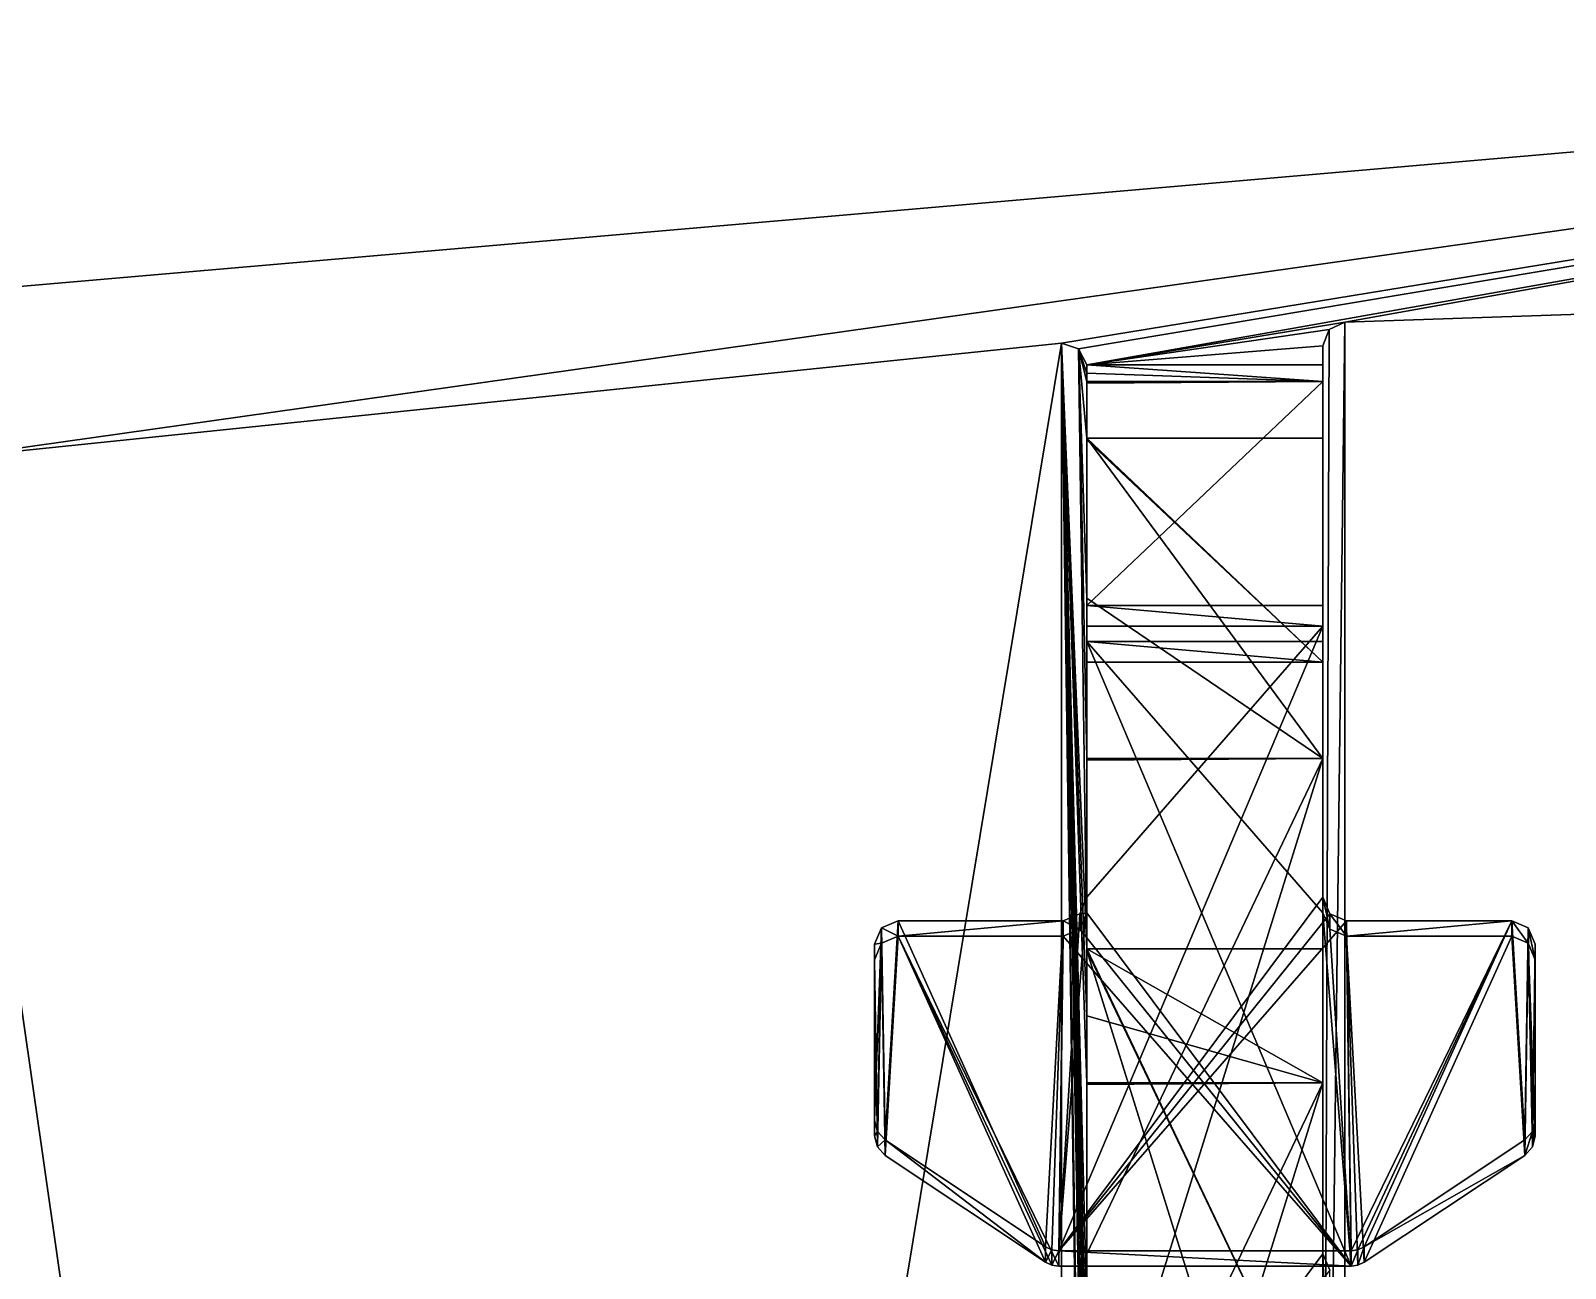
# Model space of a CAD drawing. Header units: millimetres. Extents: x -228 to 228, y -204 to 237.
# Drawn here: x -24.95 to -11.95, y 226.28 to 236.77 of the extents above; entities that cross this region are included whole.
import ezdxf

# ---------------------------------------------------------------- set-up
doc = ezdxf.new("R2010")
doc.units = ezdxf.units.MM
doc.header["$LTSCALE"] = 127.314815
for name, color, linetype in [('8041', 7, 'CONTINUOUS'), ('8042', 7, 'CONTINUOUS'), ('8043', 7, 'CONTINUOUS'), ('8044', 7, 'CONTINUOUS'), ('8045', 7, 'CONTINUOUS'), ('8046', 7, 'CONTINUOUS'), ('8047', 7, 'CONTINUOUS'), ('8048', 7, 'CONTINUOUS'), ('8049', 7, 'CONTINUOUS'), ('8050', 7, 'CONTINUOUS'), ('8051', 7, 'CONTINUOUS'), ('8052', 7, 'CONTINUOUS'), ('8053', 7, 'CONTINUOUS'), ('8054', 7, 'CONTINUOUS'), ('8055', 7, 'CONTINUOUS'), ('8056', 7, 'CONTINUOUS'), ('8057', 7, 'CONTINUOUS'), ('8058', 7, 'CONTINUOUS'), ('8059', 7, 'CONTINUOUS'), ('8060', 7, 'CONTINUOUS'), ('8063', 7, 'CONTINUOUS'), ('8085', 7, 'CONTINUOUS'), ('8087', 7, 'CONTINUOUS'), ('8089', 7, 'CONTINUOUS'), ('8090', 7, 'CONTINUOUS'), ('8091', 7, 'CONTINUOUS'), ('8104', 7, 'CONTINUOUS'), ('8105', 7, 'CONTINUOUS'), ('8131', 7, 'CONTINUOUS'), ('8132', 7, 'CONTINUOUS'), ('8133', 7, 'CONTINUOUS')]:
    doc.layers.add(name, color=color, linetype=linetype)

msp = doc.modelspace()

# ---------------------------------------------------------------- linework, layer by layer
at = {"layer": '8041', "color": 5, "linetype": 'Continuous'}
for points in [[(-13.814, 234.3, 262), (0, 234.769, 262), (-13.814, 203.629, 964.5), (-13.814, 234.3, 262)], [(-13.814, 203.629, 964.5), (0, 234.769, 262), (0, 204.097, 964.5), (-13.814, 203.629, 964.5)], [(-16.216, 234.123, 262), (-21.369, 202.974, 964.5), (-25.698, 233.143, 262), (-16.216, 234.123, 262)], [(-16.216, 203.451, 964.5), (-21.369, 202.974, 964.5), (-16.216, 234.123, 262), (-16.216, 203.451, 964.5)], [(-21.369, 202.974, 964.5), (-26.507, 202.367, 964.5), (-25.698, 233.143, 262), (-21.369, 202.974, 964.5)]]:
    msp.add_3dface(points, dxfattribs=at)
at = {"layer": '8042', "color": 5, "linetype": 'Continuous'}
for points in [[(-14, 233.938, 262), (-14, 234.101, 262), (-14, 233.798, 265.201), (-14, 233.938, 262)], [(-14, 233.798, 265.201), (-14, 234.101, 262), (-14, 233.318, 276.19), (-14, 233.798, 265.201)], [(-14, 233.318, 276.19), (-14, 234.101, 262), (-14, 230.603, 338.381), (-14, 233.318, 276.19)], [(-14, 230.603, 338.381), (-14, 234.101, 262), (-14, 228.989, 375.346), (-14, 230.603, 338.381)], [(-14, 228.989, 375.346), (-14, 234.101, 262), (-14, 227.855, 401.321), (-14, 228.989, 375.346)], [(-14, 227.855, 401.321), (-14, 234.101, 262), (-14, 225.936, 445.279), (-14, 227.855, 401.321)], [(-14, 234.101, 262), (-14, 218.984, 608.231), (-14, 225.936, 445.279), (-14, 234.101, 262)], [(-14, 231.899, 265.118), (-14, 233.798, 265.201), (-14, 233.318, 276.19), (-14, 231.899, 265.118)], [(-14, 231.725, 269.114), (-14, 231.899, 265.118), (-14, 233.318, 276.19), (-14, 231.725, 269.114)], [(-14, 231.594, 272.111), (-14, 231.725, 269.114), (-14, 233.318, 276.19), (-14, 231.594, 272.111)], [(-14, 231.42, 276.107), (-14, 231.594, 272.111), (-14, 233.318, 276.19), (-14, 231.42, 276.107)], [(-14, 229.427, 269.014), (-14, 231.725, 269.114), (-14, 231.594, 272.111), (-14, 229.427, 269.014)], [(-14, 229.296, 272.011), (-14, 229.427, 269.014), (-14, 231.594, 272.111), (-14, 229.296, 272.011)], [(-14, 226.406, 338.198), (-14, 230.603, 338.381), (-14, 228.989, 375.346), (-14, 226.406, 338.198)], [(-14, 224.793, 375.162), (-14, 226.406, 338.198), (-14, 228.989, 375.346), (-14, 224.793, 375.162)], [(-14, 223.658, 401.138), (-14, 227.855, 401.321), (-14, 225.936, 445.279), (-14, 223.658, 401.138)]]:
    msp.add_3dface(points, dxfattribs=at)
at = {"layer": '8043', "color": 5, "linetype": 'Continuous'}
for points in [[(-16, 231.899, 265.118), (-16, 231.725, 269.114), (-16, 233.784, 265.2), (-16, 231.899, 265.118)], [(-16, 233.784, 265.2), (-16, 231.725, 269.114), (-16, 231.594, 272.111), (-16, 233.784, 265.2)], [(-16, 233.304, 276.189), (-16, 233.784, 265.2), (-16, 231.42, 276.107), (-16, 233.304, 276.189)], [(-16, 231.42, 276.107), (-16, 233.784, 265.2), (-16, 231.594, 272.111), (-16, 231.42, 276.107)], [(-16, 229.427, 269.014), (-16, 229.296, 272.011), (-16, 231.725, 269.114), (-16, 229.427, 269.014)], [(-16, 231.725, 269.114), (-16, 229.296, 272.011), (-16, 231.594, 272.111), (-16, 231.725, 269.114)], [(-16, 230.589, 338.38), (-16, 226.406, 338.198), (-16, 224.793, 375.162), (-16, 230.589, 338.38)], [(-16, 228.975, 375.345), (-16, 230.589, 338.38), (-16, 224.793, 375.162), (-16, 228.975, 375.345)], [(-16, 223.658, 401.138), (-16, 221.739, 445.096), (-16, 227.841, 401.32), (-16, 223.658, 401.138)], [(-16, 227.841, 401.32), (-16, 221.739, 445.096), (-16, 225.921, 445.278), (-16, 227.841, 401.32)]]:
    msp.add_3dface(points, dxfattribs=at)
at = {"layer": '8044', "color": 5, "linetype": 'Continuous'}
for points in [[(-13.8, 229.227, 269.005), (-13.8, 229.096, 272.002), (-12.4, 229.227, 269.005), (-13.8, 229.227, 269.005)], [(-12.4, 229.227, 269.005), (-13.8, 229.096, 272.002), (-12.4, 229.096, 272.002), (-12.4, 229.227, 269.005)]]:
    msp.add_3dface(points, dxfattribs=at)
at = {"layer": '8045', "color": 5, "linetype": 'Continuous'}
for points in [[(-12.2, 228.897, 271.993), (-12.2, 227.536, 268.931), (-12.2, 229.028, 268.996), (-12.2, 228.897, 271.993)], [(-12.2, 228.897, 271.993), (-12.2, 227.405, 271.928), (-12.2, 227.536, 268.931), (-12.2, 228.897, 271.993)]]:
    msp.add_3dface(points, dxfattribs=at)
at = {"layer": '8046', "color": 5, "linetype": 'Continuous'}
for points in [[(-13.761, 226.43, 268.883), (-13.761, 226.299, 271.88), (-16.239, 226.43, 268.883), (-13.761, 226.43, 268.883)], [(-16.239, 226.43, 268.883), (-13.761, 226.299, 271.88), (-16.239, 226.299, 271.88), (-16.239, 226.43, 268.883)]]:
    msp.add_3dface(points, dxfattribs=at)
at = {"layer": '8047', "color": 5, "linetype": 'Continuous'}
for points in [[(-17.8, 227.405, 271.928), (-17.8, 228.897, 271.993), (-17.8, 229.028, 268.996), (-17.8, 227.405, 271.928)], [(-17.8, 227.405, 271.928), (-17.8, 229.028, 268.996), (-17.8, 227.536, 268.931), (-17.8, 227.405, 271.928)]]:
    msp.add_3dface(points, dxfattribs=at)
at = {"layer": '8048', "color": 5, "linetype": 'Continuous'}
for points in [[(-17.6, 229.227, 269.005), (-17.6, 229.096, 272.002), (-16.2, 229.227, 269.005), (-17.6, 229.227, 269.005)], [(-16.2, 229.227, 269.005), (-17.6, 229.096, 272.002), (-16.2, 229.096, 272.002), (-16.2, 229.227, 269.005)]]:
    msp.add_3dface(points, dxfattribs=at)
at = {"layer": '8049', "color": 5, "linetype": 'Continuous'}
for points in [[(-12.289, 227.37, 268.924), (-12.289, 227.239, 271.921), (-13.65, 226.464, 268.884), (-12.289, 227.37, 268.924)], [(-12.289, 227.239, 271.921), (-13.65, 226.333, 271.881), (-13.65, 226.464, 268.884), (-12.289, 227.239, 271.921)]]:
    msp.add_3dface(points, dxfattribs=at)
at = {"layer": '8050', "color": 5, "linetype": 'Continuous'}
for points in [[(-16.35, 226.333, 271.881), (-17.711, 227.239, 271.921), (-17.711, 227.37, 268.924), (-16.35, 226.333, 271.881)], [(-16.35, 226.464, 268.884), (-16.35, 226.333, 271.881), (-17.711, 227.37, 268.924), (-16.35, 226.464, 268.884)]]:
    msp.add_3dface(points, dxfattribs=at)
at = {"layer": '8051', "color": 5, "linetype": 'Continuous'}
for points in [[(-13.814, 234.3, 262), (-13.814, 203.629, 964.5), (-14, 218.984, 608.231), (-13.814, 234.3, 262)], [(-13.946, 234.237, 262), (-13.814, 234.3, 262), (-14, 218.984, 608.231), (-13.946, 234.237, 262)], [(-14, 234.101, 262), (-13.946, 234.237, 262), (-14, 218.984, 608.231), (-14, 234.101, 262)]]:
    msp.add_3dface(points, dxfattribs=at)
at = {"layer": '8052', "color": 5, "linetype": 'Continuous'}
for points in [[(-16.07, 234.075, 262), (-16.001, 228.989, 375.346), (-16.216, 234.123, 262), (-16.07, 234.075, 262)], [(-16.001, 225.936, 445.279), (-16.216, 234.123, 262), (-16.001, 227.855, 401.321), (-16.001, 225.936, 445.279)], [(-16.216, 203.451, 964.5), (-16.216, 234.123, 262), (-16.001, 218.822, 608.224), (-16.216, 203.451, 964.5)], [(-16.001, 219.703, 588.043), (-16.001, 218.822, 608.224), (-16.216, 234.123, 262), (-16.001, 219.703, 588.043)], [(-16.001, 222.141, 532.196), (-16.001, 219.703, 588.043), (-16.216, 234.123, 262), (-16.001, 222.141, 532.196)], [(-16.001, 223.112, 509.967), (-16.001, 222.141, 532.196), (-16.216, 234.123, 262), (-16.001, 223.112, 509.967)], [(-16.001, 224.082, 487.739), (-16.001, 223.112, 509.967), (-16.216, 234.123, 262), (-16.001, 224.082, 487.739)], [(-16.001, 224.562, 476.749), (-16.001, 224.082, 487.739), (-16.216, 234.123, 262), (-16.001, 224.562, 476.749)], [(-16.001, 225.249, 461.014), (-16.001, 224.562, 476.749), (-16.216, 234.123, 262), (-16.001, 225.249, 461.014)], [(-16.001, 225.936, 445.279), (-16.001, 225.249, 461.014), (-16.216, 234.123, 262), (-16.001, 225.936, 445.279)], [(-16.001, 227.855, 401.321), (-16.216, 234.123, 262), (-16.001, 228.422, 388.333), (-16.001, 227.855, 401.321)], [(-16.001, 228.422, 388.333), (-16.216, 234.123, 262), (-16.001, 228.989, 375.346), (-16.001, 228.422, 388.333)], [(-16.001, 230.603, 338.381), (-16.001, 228.989, 375.346), (-16.07, 234.075, 262), (-16.001, 230.603, 338.381)], [(-16.001, 231.961, 307.285), (-16.001, 230.603, 338.381), (-16.07, 234.075, 262), (-16.001, 231.961, 307.285)], [(-16.001, 233.318, 276.19), (-16.001, 231.961, 307.285), (-16.07, 234.075, 262), (-16.001, 233.318, 276.19)], [(-16.001, 233.798, 265.201), (-16.001, 233.318, 276.19), (-16.07, 234.075, 262), (-16.001, 233.798, 265.201)], [(-16.001, 233.868, 263.6), (-16.001, 233.798, 265.201), (-16.07, 234.075, 262), (-16.001, 233.868, 263.6)], [(-16.001, 233.938, 262), (-16.001, 233.868, 263.6), (-16.07, 234.075, 262), (-16.001, 233.938, 262)], [(-16, 233.791, 265.2), (-16.001, 233.318, 276.19), (-16.001, 233.798, 265.201), (-16, 233.791, 265.2)], [(-16, 233.311, 276.19), (-16.001, 233.318, 276.19), (-16, 233.791, 265.2), (-16, 233.311, 276.19)], [(-16, 233.784, 265.2), (-16, 233.311, 276.19), (-16, 233.791, 265.2), (-16, 233.784, 265.2)], [(-16, 233.784, 265.2), (-16, 233.304, 276.189), (-16, 233.311, 276.19), (-16, 233.784, 265.2)], [(-16, 230.596, 338.381), (-16.001, 228.989, 375.346), (-16.001, 230.603, 338.381), (-16, 230.596, 338.381)], [(-16, 228.982, 375.345), (-16.001, 228.989, 375.346), (-16, 230.596, 338.381), (-16, 228.982, 375.345)], [(-16, 230.589, 338.38), (-16, 228.982, 375.345), (-16, 230.596, 338.381), (-16, 230.589, 338.38)], [(-16, 230.589, 338.38), (-16, 228.975, 375.345), (-16, 228.982, 375.345), (-16, 230.589, 338.38)], [(-16, 227.848, 401.321), (-16.001, 225.936, 445.279), (-16.001, 227.855, 401.321), (-16, 227.848, 401.321)], [(-16, 225.929, 445.279), (-16.001, 225.936, 445.279), (-16, 227.848, 401.321), (-16, 225.929, 445.279)], [(-16, 227.841, 401.32), (-16, 225.929, 445.279), (-16, 227.848, 401.321), (-16, 227.841, 401.32)], [(-16, 227.841, 401.32), (-16, 225.921, 445.278), (-16, 225.929, 445.279), (-16, 227.841, 401.32)]]:
    msp.add_3dface(points, dxfattribs=at)
at = {"layer": '8053', "color": 5, "linetype": 'Continuous'}
for points in [[(-12.4, 229.227, 269.005), (-12.4, 229.096, 272.002), (-12.259, 229.038, 271.999), (-12.4, 229.227, 269.005)], [(-12.4, 229.227, 269.005), (-12.259, 229.038, 271.999), (-12.259, 229.169, 269.002), (-12.4, 229.227, 269.005)], [(-12.259, 229.038, 271.999), (-12.2, 228.897, 271.993), (-12.259, 229.169, 269.002), (-12.259, 229.038, 271.999)], [(-12.2, 228.897, 271.993), (-12.2, 229.028, 268.996), (-12.259, 229.169, 269.002), (-12.2, 228.897, 271.993)]]:
    msp.add_3dface(points, dxfattribs=at)
at = {"layer": '8054', "color": 5, "linetype": 'Continuous'}
for points in [[(-17.741, 229.038, 271.999), (-17.741, 229.169, 269.002), (-17.8, 229.028, 268.996), (-17.741, 229.038, 271.999)], [(-17.6, 229.096, 272.002), (-17.6, 229.227, 269.005), (-17.741, 229.169, 269.002), (-17.6, 229.096, 272.002)], [(-17.741, 229.038, 271.999), (-17.6, 229.096, 272.002), (-17.741, 229.169, 269.002), (-17.741, 229.038, 271.999)], [(-17.8, 228.897, 271.993), (-17.741, 229.038, 271.999), (-17.8, 229.028, 268.996), (-17.8, 228.897, 271.993)]]:
    msp.add_3dface(points, dxfattribs=at)
at = {"layer": '8055', "color": 5, "linetype": 'Continuous'}
for points in [[(-17.8, 227.405, 271.928), (-17.8, 227.536, 268.931), (-17.776, 227.442, 268.927), (-17.8, 227.405, 271.928)], [(-17.776, 227.311, 271.924), (-17.8, 227.405, 271.928), (-17.776, 227.442, 268.927), (-17.776, 227.311, 271.924)], [(-17.711, 227.37, 268.924), (-17.776, 227.311, 271.924), (-17.776, 227.442, 268.927), (-17.711, 227.37, 268.924)], [(-17.711, 227.37, 268.924), (-17.711, 227.239, 271.921), (-17.776, 227.311, 271.924), (-17.711, 227.37, 268.924)]]:
    msp.add_3dface(points, dxfattribs=at)
at = {"layer": '8056', "color": 5, "linetype": 'Continuous'}
for points in [[(-12.2, 227.405, 271.928), (-12.224, 227.311, 271.924), (-12.2, 227.536, 268.931), (-12.2, 227.405, 271.928)], [(-12.224, 227.311, 271.924), (-12.224, 227.442, 268.927), (-12.2, 227.536, 268.931), (-12.224, 227.311, 271.924)], [(-12.289, 227.239, 271.921), (-12.289, 227.37, 268.924), (-12.224, 227.442, 268.927), (-12.289, 227.239, 271.921)], [(-12.224, 227.311, 271.924), (-12.289, 227.239, 271.921), (-12.224, 227.442, 268.927), (-12.224, 227.311, 271.924)]]:
    msp.add_3dface(points, dxfattribs=at)
at = {"layer": '8057', "color": 5, "linetype": 'Continuous'}
for points in [[(-13.761, 226.299, 271.88), (-13.761, 226.43, 268.883), (-13.703, 226.439, 268.883), (-13.761, 226.299, 271.88)], [(-13.703, 226.308, 271.88), (-13.761, 226.299, 271.88), (-13.703, 226.439, 268.883), (-13.703, 226.308, 271.88)], [(-13.65, 226.464, 268.884), (-13.65, 226.333, 271.881), (-13.703, 226.308, 271.88), (-13.65, 226.464, 268.884)], [(-13.65, 226.464, 268.884), (-13.703, 226.308, 271.88), (-13.703, 226.439, 268.883), (-13.65, 226.464, 268.884)]]:
    msp.add_3dface(points, dxfattribs=at)
at = {"layer": '8058', "color": 5, "linetype": 'Continuous'}
for points in [[(-16.35, 226.333, 271.881), (-16.35, 226.464, 268.884), (-16.297, 226.439, 268.883), (-16.35, 226.333, 271.881)], [(-16.35, 226.333, 271.881), (-16.297, 226.439, 268.883), (-16.297, 226.308, 271.88), (-16.35, 226.333, 271.881)], [(-16.297, 226.439, 268.883), (-16.239, 226.43, 268.883), (-16.297, 226.308, 271.88), (-16.297, 226.439, 268.883)], [(-16.239, 226.43, 268.883), (-16.239, 226.299, 271.88), (-16.297, 226.308, 271.88), (-16.239, 226.43, 268.883)]]:
    msp.add_3dface(points, dxfattribs=at)
at = {"layer": '8059', "color": 5, "linetype": 'Continuous'}
for points in [[(-16, 229.296, 272.011), (-16, 229.427, 269.014), (-16.059, 229.286, 269.007), (-16, 229.296, 272.011)], [(-16.2, 229.227, 269.005), (-16.059, 229.155, 272.004), (-16.059, 229.286, 269.007), (-16.2, 229.227, 269.005)], [(-16.2, 229.227, 269.005), (-16.2, 229.096, 272.002), (-16.059, 229.155, 272.004), (-16.2, 229.227, 269.005)], [(-16.059, 229.155, 272.004), (-16, 229.296, 272.011), (-16.059, 229.286, 269.007), (-16.059, 229.155, 272.004)], [(-16, 224.793, 375.162), (-16, 226.406, 338.198), (-16.059, 226.265, 338.191), (-16, 224.793, 375.162)]]:
    msp.add_3dface(points, dxfattribs=at)
at = {"layer": '8060', "color": 5, "linetype": 'Continuous'}
for points in [[(-14, 229.296, 272.011), (-13.941, 229.155, 272.004), (-14, 229.427, 269.014), (-14, 229.296, 272.011)], [(-14, 229.427, 269.014), (-13.941, 229.155, 272.004), (-13.941, 229.286, 269.007), (-14, 229.427, 269.014)], [(-13.8, 229.096, 272.002), (-13.8, 229.227, 269.005), (-13.941, 229.286, 269.007), (-13.8, 229.096, 272.002)], [(-13.941, 229.155, 272.004), (-13.8, 229.096, 272.002), (-13.941, 229.286, 269.007), (-13.941, 229.155, 272.004)], [(-14, 224.793, 375.162), (-13.941, 224.651, 375.156), (-14, 226.406, 338.198), (-14, 224.793, 375.162)], [(-14, 226.406, 338.198), (-13.941, 224.651, 375.156), (-13.941, 226.265, 338.191), (-14, 226.406, 338.198)]]:
    msp.add_3dface(points, dxfattribs=at)
at = {"layer": '8063', "color": 5, "linetype": 'Continuous'}
for points in [[(0, 236.771, 262), (-35.386, 233.707, 262), (0, 206.099, 964.5), (0, 236.771, 262)], [(-35.386, 233.707, 262), (-31.034, 218.874, 618.025), (0, 206.099, 964.5), (-35.386, 233.707, 262)]]:
    msp.add_3dface(points, dxfattribs=at)
at = {"layer": '8085', "color": 5, "linetype": 'Continuous'}
for points in [[(-25.698, 233.143, 262), (-35.386, 233.707, 262), (0, 236.771, 262), (-25.698, 233.143, 262)], [(-16.216, 234.123, 262), (-25.698, 233.143, 262), (0, 236.771, 262), (-16.216, 234.123, 262)], [(-16.07, 234.075, 262), (-16.216, 234.123, 262), (0, 236.771, 262), (-16.07, 234.075, 262)], [(-16.001, 233.938, 262), (-16.07, 234.075, 262), (0, 236.771, 262), (-16.001, 233.938, 262)], [(-13.814, 234.3, 262), (-16.001, 233.938, 262), (0, 236.771, 262), (-13.814, 234.3, 262)], [(0, 234.769, 262), (-13.814, 234.3, 262), (0, 236.771, 262), (0, 234.769, 262)], [(-13.814, 234.3, 262), (-13.946, 234.237, 262), (-16.001, 233.938, 262), (-13.814, 234.3, 262)], [(-13.946, 234.237, 262), (-14, 234.101, 262), (-16.001, 233.938, 262), (-13.946, 234.237, 262)], [(-14, 234.101, 262), (-14, 233.938, 262), (-16.001, 233.938, 262), (-14, 234.101, 262)]]:
    msp.add_3dface(points, dxfattribs=at)
at = {"layer": '8087', "color": 5, "linetype": 'Continuous'}
for points in [[(-14, 233.938, 262), (-14, 233.798, 265.201), (-16.001, 233.938, 262), (-14, 233.938, 262)], [(-14, 233.798, 265.201), (-16.001, 233.868, 263.6), (-16.001, 233.938, 262), (-14, 233.798, 265.201)], [(-14, 233.798, 265.201), (-16.001, 233.798, 265.201), (-16.001, 233.868, 263.6), (-14, 233.798, 265.201)], [(-14, 233.318, 276.19), (-14, 230.603, 338.381), (-16.001, 233.318, 276.19), (-14, 233.318, 276.19)], [(-14, 230.603, 338.381), (-16.001, 231.961, 307.285), (-16.001, 233.318, 276.19), (-14, 230.603, 338.381)], [(-14, 230.603, 338.381), (-16.001, 230.603, 338.381), (-16.001, 231.961, 307.285), (-14, 230.603, 338.381)], [(-14, 228.989, 375.346), (-14, 227.855, 401.321), (-16.001, 228.989, 375.346), (-14, 228.989, 375.346)], [(-14, 227.855, 401.321), (-16.001, 228.422, 388.333), (-16.001, 228.989, 375.346), (-14, 227.855, 401.321)], [(-14, 227.855, 401.321), (-16.001, 227.855, 401.321), (-16.001, 228.422, 388.333), (-14, 227.855, 401.321)]]:
    msp.add_3dface(points, dxfattribs=at)
at = {"layer": '8089', "color": 5, "linetype": 'Continuous'}
for points in [[(-14, 233.798, 265.201), (-16, 233.791, 265.2), (-16.001, 233.798, 265.201), (-14, 233.798, 265.201)], [(-16, 231.899, 265.118), (-16, 233.784, 265.2), (-14, 233.798, 265.201), (-16, 231.899, 265.118)], [(-16, 231.899, 265.118), (-14, 233.798, 265.201), (-14, 231.899, 265.118), (-16, 231.899, 265.118)], [(-14, 233.798, 265.201), (-16, 233.784, 265.2), (-16, 233.791, 265.2), (-14, 233.798, 265.201)]]:
    msp.add_3dface(points, dxfattribs=at)
at = {"layer": '8090', "color": 5, "linetype": 'Continuous'}
for points in [[(-14, 231.42, 276.107), (-14, 233.318, 276.19), (-16.001, 233.318, 276.19), (-14, 231.42, 276.107)], [(-14, 231.42, 276.107), (-16.001, 233.318, 276.19), (-16, 233.311, 276.19), (-14, 231.42, 276.107)], [(-16, 233.304, 276.189), (-14, 231.42, 276.107), (-16, 233.311, 276.19), (-16, 233.304, 276.189)], [(-16, 233.304, 276.189), (-16, 231.42, 276.107), (-14, 231.42, 276.107), (-16, 233.304, 276.189)]]:
    msp.add_3dface(points, dxfattribs=at)
at = {"layer": '8091', "color": 5, "linetype": 'Continuous'}
for points in [[(-16.239, 223.409, 338.067), (-16, 226.406, 338.198), (-14, 230.603, 338.381), (-16.239, 223.409, 338.067)], [(-14, 226.406, 338.198), (-16.239, 223.409, 338.067), (-14, 230.603, 338.381), (-14, 226.406, 338.198)], [(-14, 230.603, 338.381), (-16, 230.596, 338.381), (-16.001, 230.603, 338.381), (-14, 230.603, 338.381)], [(-16, 226.406, 338.198), (-16, 230.589, 338.38), (-14, 230.603, 338.381), (-16, 226.406, 338.198)], [(-14, 230.603, 338.381), (-16, 230.589, 338.38), (-16, 230.596, 338.381), (-14, 230.603, 338.381)], [(-16, 226.406, 338.198), (-16.239, 223.409, 338.067), (-16.059, 226.265, 338.191), (-16, 226.406, 338.198)], [(-16.239, 223.409, 338.067), (-14, 226.406, 338.198), (-13.941, 226.265, 338.191), (-16.239, 223.409, 338.067)]]:
    msp.add_3dface(points, dxfattribs=at)
at = {"layer": '8104', "color": 5, "linetype": 'Continuous'}
for points in [[(-14, 224.793, 375.162), (-14, 228.989, 375.346), (-16.001, 228.989, 375.346), (-14, 224.793, 375.162)], [(-14, 224.793, 375.162), (-16.001, 228.989, 375.346), (-16, 228.982, 375.345), (-14, 224.793, 375.162)], [(-16, 228.975, 375.345), (-14, 224.793, 375.162), (-16, 228.982, 375.345), (-16, 228.975, 375.345)], [(-13.761, 221.795, 375.032), (-16, 228.975, 375.345), (-16, 224.793, 375.162), (-13.761, 221.795, 375.032)], [(-16, 228.975, 375.345), (-13.761, 221.795, 375.032), (-14, 224.793, 375.162), (-16, 228.975, 375.345)]]:
    msp.add_3dface(points, dxfattribs=at)
at = {"layer": '8105', "color": 5, "linetype": 'Continuous'}
for points in [[(-16.239, 220.661, 401.007), (-16, 223.658, 401.138), (-14, 227.855, 401.321), (-16.239, 220.661, 401.007)], [(-14, 223.658, 401.138), (-16.239, 220.661, 401.007), (-14, 227.855, 401.321), (-14, 223.658, 401.138)], [(-14, 227.855, 401.321), (-16, 227.848, 401.321), (-16.001, 227.855, 401.321), (-14, 227.855, 401.321)], [(-16, 223.658, 401.138), (-16, 227.841, 401.32), (-14, 227.855, 401.321), (-16, 223.658, 401.138)], [(-14, 227.855, 401.321), (-16, 227.841, 401.32), (-16, 227.848, 401.321), (-14, 227.855, 401.321)]]:
    msp.add_3dface(points, dxfattribs=at)
at = {"layer": '8131', "color": 5, "linetype": 'Continuous'}
for points in [[(-16, 229.296, 272.011), (-13.761, 226.299, 271.88), (-16, 231.594, 272.111), (-16, 229.296, 272.011)], [(-16, 231.594, 272.111), (-13.761, 226.299, 271.88), (-14, 229.296, 272.011), (-16, 231.594, 272.111)], [(-16, 231.594, 272.111), (-14, 229.296, 272.011), (-14, 231.594, 272.111), (-16, 231.594, 272.111)], [(-13.761, 226.299, 271.88), (-16, 229.296, 272.011), (-16.059, 229.155, 272.004), (-13.761, 226.299, 271.88)], [(-13.761, 226.299, 271.88), (-13.941, 229.155, 272.004), (-14, 229.296, 272.011), (-13.761, 226.299, 271.88)], [(-17.8, 228.897, 271.993), (-17.776, 227.311, 271.924), (-17.741, 229.038, 271.999), (-17.8, 228.897, 271.993)], [(-17.776, 227.311, 271.924), (-17.711, 227.239, 271.921), (-17.741, 229.038, 271.999), (-17.776, 227.311, 271.924)], [(-17.711, 227.239, 271.921), (-17.6, 229.096, 272.002), (-17.741, 229.038, 271.999), (-17.711, 227.239, 271.921)], [(-17.6, 229.096, 272.002), (-17.711, 227.239, 271.921), (-16.35, 226.333, 271.881), (-17.6, 229.096, 272.002)], [(-17.6, 229.096, 272.002), (-16.239, 226.299, 271.88), (-16.2, 229.096, 272.002), (-17.6, 229.096, 272.002)], [(-16.239, 226.299, 271.88), (-17.6, 229.096, 272.002), (-16.297, 226.308, 271.88), (-16.239, 226.299, 271.88)], [(-17.6, 229.096, 272.002), (-16.35, 226.333, 271.881), (-16.297, 226.308, 271.88), (-17.6, 229.096, 272.002)], [(-16.239, 226.299, 271.88), (-13.761, 226.299, 271.88), (-16.2, 229.096, 272.002), (-16.239, 226.299, 271.88)], [(-16.2, 229.096, 272.002), (-13.761, 226.299, 271.88), (-16.059, 229.155, 272.004), (-16.2, 229.096, 272.002)], [(-13.761, 226.299, 271.88), (-13.8, 229.096, 272.002), (-13.941, 229.155, 272.004), (-13.761, 226.299, 271.88)], [(-12.4, 229.096, 272.002), (-13.8, 229.096, 272.002), (-13.65, 226.333, 271.881), (-12.4, 229.096, 272.002)], [(-13.8, 229.096, 272.002), (-13.761, 226.299, 271.88), (-13.703, 226.308, 271.88), (-13.8, 229.096, 272.002)], [(-13.65, 226.333, 271.881), (-13.8, 229.096, 272.002), (-13.703, 226.308, 271.88), (-13.65, 226.333, 271.881)], [(-12.4, 229.096, 272.002), (-13.65, 226.333, 271.881), (-12.289, 227.239, 271.921), (-12.4, 229.096, 272.002)], [(-12.4, 229.096, 272.002), (-12.289, 227.239, 271.921), (-12.259, 229.038, 271.999), (-12.4, 229.096, 272.002)], [(-12.259, 229.038, 271.999), (-12.289, 227.239, 271.921), (-12.224, 227.311, 271.924), (-12.259, 229.038, 271.999)], [(-12.2, 228.897, 271.993), (-12.259, 229.038, 271.999), (-12.2, 227.405, 271.928), (-12.2, 228.897, 271.993)], [(-12.2, 227.405, 271.928), (-12.259, 229.038, 271.999), (-12.224, 227.311, 271.924), (-12.2, 227.405, 271.928)], [(-17.8, 227.405, 271.928), (-17.776, 227.311, 271.924), (-17.8, 228.897, 271.993), (-17.8, 227.405, 271.928)]]:
    msp.add_3dface(points, dxfattribs=at)
at = {"layer": '8132', "color": 5, "linetype": 'Continuous'}
for points in [[(-16.239, 226.43, 268.883), (-16, 229.427, 269.014), (-14, 231.725, 269.114), (-16.239, 226.43, 268.883)], [(-14, 229.427, 269.014), (-16.239, 226.43, 268.883), (-14, 231.725, 269.114), (-14, 229.427, 269.014)], [(-16, 229.427, 269.014), (-16, 231.725, 269.114), (-14, 231.725, 269.114), (-16, 229.427, 269.014)], [(-16, 229.427, 269.014), (-16.239, 226.43, 268.883), (-16.059, 229.286, 269.007), (-16, 229.427, 269.014)], [(-16.239, 226.43, 268.883), (-14, 229.427, 269.014), (-13.941, 229.286, 269.007), (-16.239, 226.43, 268.883)], [(-17.8, 229.028, 268.996), (-17.741, 229.169, 269.002), (-17.8, 227.536, 268.931), (-17.8, 229.028, 268.996)], [(-17.8, 227.536, 268.931), (-17.741, 229.169, 269.002), (-17.776, 227.442, 268.927), (-17.8, 227.536, 268.931)], [(-17.741, 229.169, 269.002), (-17.711, 227.37, 268.924), (-17.776, 227.442, 268.927), (-17.741, 229.169, 269.002)], [(-17.6, 229.227, 269.005), (-17.711, 227.37, 268.924), (-17.741, 229.169, 269.002), (-17.6, 229.227, 269.005)], [(-17.6, 229.227, 269.005), (-16.35, 226.464, 268.884), (-17.711, 227.37, 268.924), (-17.6, 229.227, 269.005)], [(-17.6, 229.227, 269.005), (-16.2, 229.227, 269.005), (-16.35, 226.464, 268.884), (-17.6, 229.227, 269.005)], [(-16.35, 226.464, 268.884), (-16.2, 229.227, 269.005), (-16.297, 226.439, 268.883), (-16.35, 226.464, 268.884)], [(-16.2, 229.227, 269.005), (-16.239, 226.43, 268.883), (-16.297, 226.439, 268.883), (-16.2, 229.227, 269.005)], [(-13.8, 229.227, 269.005), (-16.239, 226.43, 268.883), (-13.941, 229.286, 269.007), (-13.8, 229.227, 269.005)], [(-16.239, 226.43, 268.883), (-16.2, 229.227, 269.005), (-16.059, 229.286, 269.007), (-16.239, 226.43, 268.883)], [(-13.8, 229.227, 269.005), (-13.761, 226.43, 268.883), (-16.239, 226.43, 268.883), (-13.8, 229.227, 269.005)], [(-13.8, 229.227, 269.005), (-12.4, 229.227, 269.005), (-13.761, 226.43, 268.883), (-13.8, 229.227, 269.005)], [(-13.761, 226.43, 268.883), (-12.4, 229.227, 269.005), (-13.703, 226.439, 268.883), (-13.761, 226.43, 268.883)], [(-12.4, 229.227, 269.005), (-13.65, 226.464, 268.884), (-13.703, 226.439, 268.883), (-12.4, 229.227, 269.005)], [(-12.4, 229.227, 269.005), (-12.289, 227.37, 268.924), (-13.65, 226.464, 268.884), (-12.4, 229.227, 269.005)], [(-12.289, 227.37, 268.924), (-12.4, 229.227, 269.005), (-12.259, 229.169, 269.002), (-12.289, 227.37, 268.924)], [(-12.224, 227.442, 268.927), (-12.289, 227.37, 268.924), (-12.259, 229.169, 269.002), (-12.224, 227.442, 268.927)], [(-12.2, 229.028, 268.996), (-12.224, 227.442, 268.927), (-12.259, 229.169, 269.002), (-12.2, 229.028, 268.996)], [(-12.2, 227.536, 268.931), (-12.224, 227.442, 268.927), (-12.2, 229.028, 268.996), (-12.2, 227.536, 268.931)]]:
    msp.add_3dface(points, dxfattribs=at)
at = {"layer": '8133', "color": 5, "linetype": 'Continuous'}
for points in [[(-16, 231.725, 269.114), (-16, 231.899, 265.118), (-14, 231.725, 269.114), (-16, 231.725, 269.114)], [(-16, 231.899, 265.118), (-14, 231.899, 265.118), (-14, 231.725, 269.114), (-16, 231.899, 265.118)], [(-16, 231.42, 276.107), (-16, 231.594, 272.111), (-14, 231.42, 276.107), (-16, 231.42, 276.107)], [(-16, 231.594, 272.111), (-14, 231.594, 272.111), (-14, 231.42, 276.107), (-16, 231.594, 272.111)]]:
    msp.add_3dface(points, dxfattribs=at)

doc.saveas('drawing.dxf')
